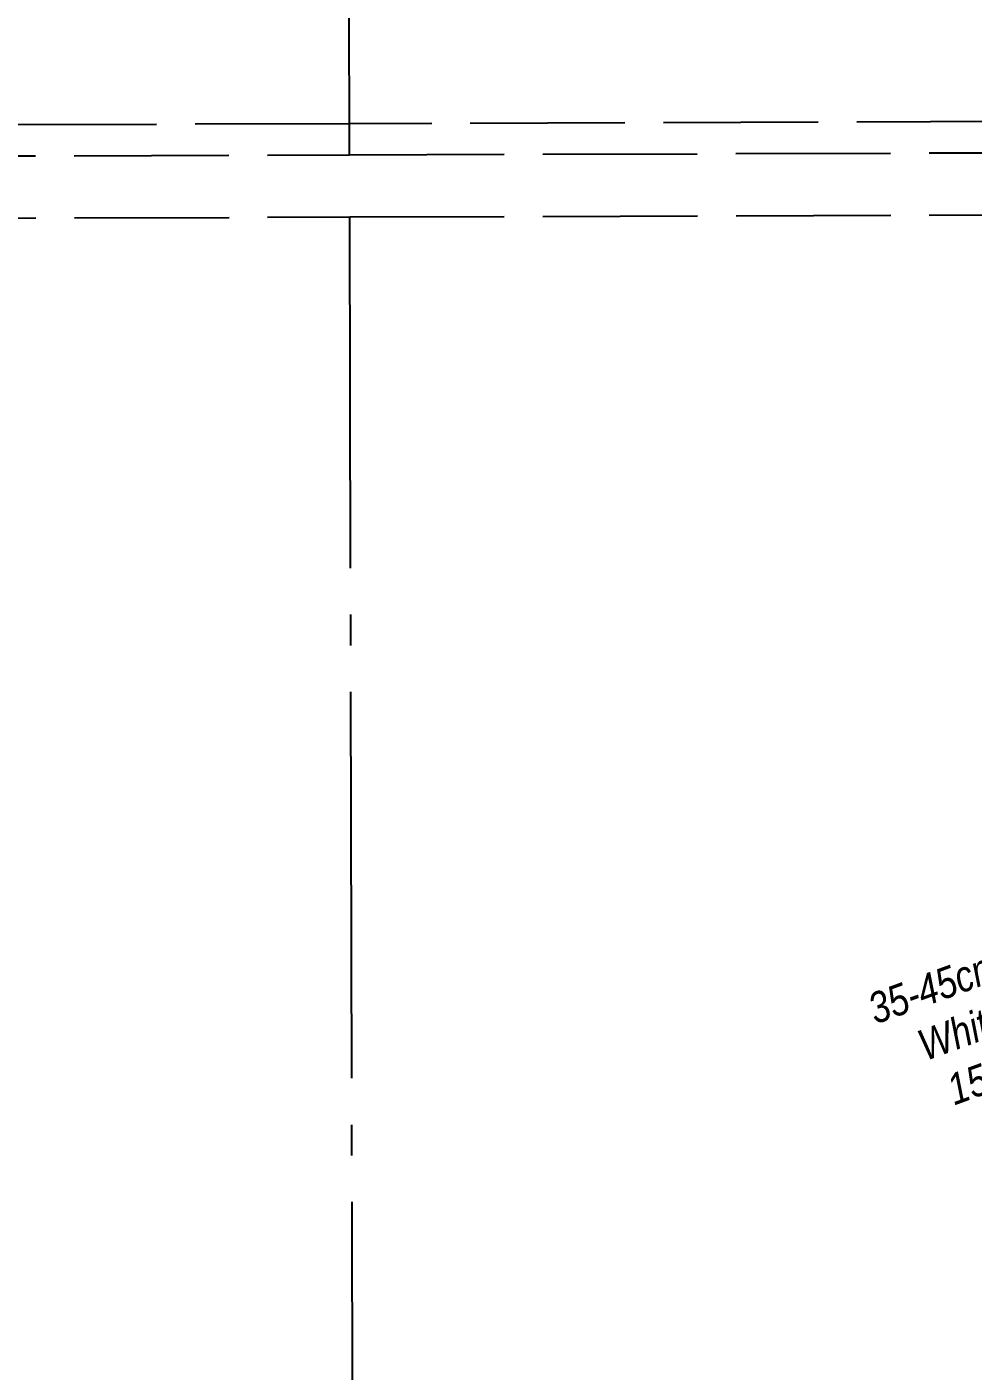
# Model space of a CAD drawing. Extents: x 507565 to 531726, y 6009554 to 6022365.
# Drawn here: x 510381.3 to 510687.4, y 6016275.4 to 6016710.2 of the extents above; entities that cross this region are included whole.
import ezdxf

# ---------------------------------------------------------------- set-up
doc = ezdxf.new("R2010")
doc.units = 0
doc.header["$LTSCALE"] = 5
doc.linetypes.add('foc-QUARTERLINE', pattern=[33, 25, -3, 2, -3])
doc.linetypes.add('foc-UNSURVEYED', pattern=[12.5, 10, -2.5])
for name, color, linetype in [('L-QSEC', 8, 'foc-QUARTERLINE'), ('L-USEC', 7, 'foc-UNSURVEYED'), ('T-BUSH-T', 110, 'Continuous')]:
    doc.layers.add(name, color=color, linetype=linetype)
doc.styles.add('80L', font='ARIALN.TTF', dxfattribs={"height": 10})

msp = doc.modelspace()

# ---------------------------------------------------------------- linework, layer by layer
at = {"layer": 'L-QSEC'}
for p, q in [((510485.671, 6016668.862), (510482.004, 6018277.435)), ((510487.508, 6015875.089), (510485.736, 6016648.742))]:
    msp.add_line(p, q, dxfattribs=at)
at = {"layer": 'L-USEC'}
for p, q in [((510485.666, 6016678.9), (510084.096, 6016677.612)), ((510887.235, 6016680.199), (510485.666, 6016678.9)), ((510084.098, 6016667.574), (510485.671, 6016668.862)), ((510485.671, 6016668.862), (510887.243, 6016670.16)), ((510084.163, 6016647.454), (510485.736, 6016648.742)), ((510485.736, 6016648.742), (510887.308, 6016650.04))]:
    msp.add_line(p, q, dxfattribs=at)

# ---------------------------------------------------------------- texts
at = {"layer": 'T-BUSH-T', "insert": (510652.028, 6016396.721), "char_height": 9.99471, "attachment_point": 1, "rotation": 20, "style": '80L'}
msp.add_mtext_dynamic_manual_height_columns('\\pi0.38672;{\\fArial Narrow|b0|i1|c0|p34;35-45cm Spruce, \\P\\pi11.486;White Aspen\\P\\pi15.447;15cm Birch}', width=86.17848, gutter_width=50.001, heights=[0], dxfattribs=at)

doc.saveas('drawing.dxf')
